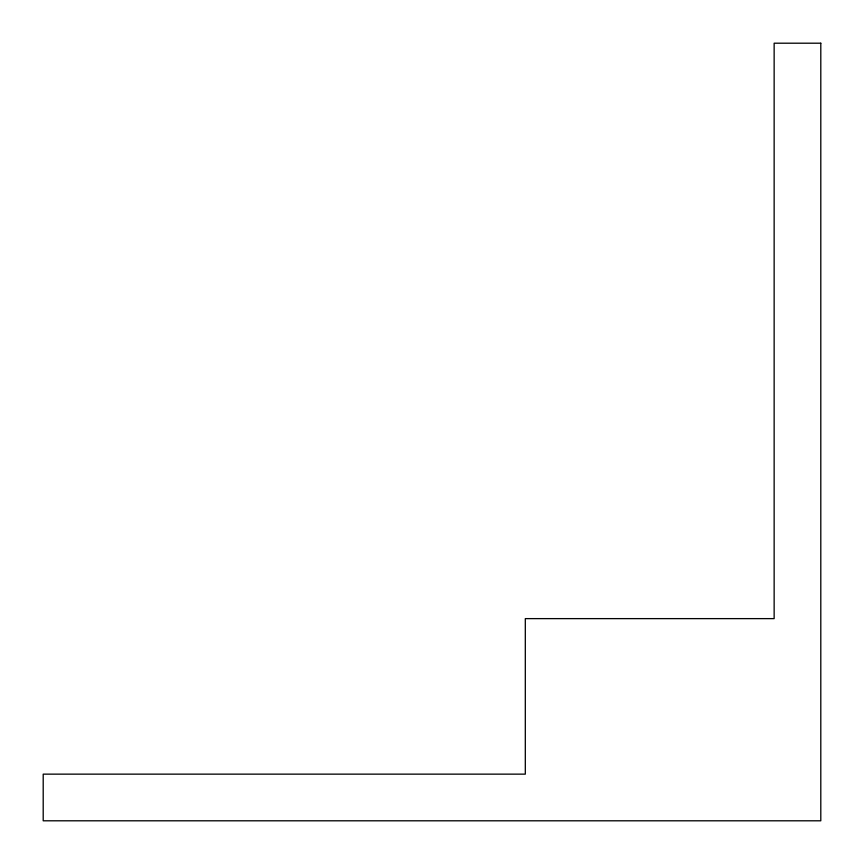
<?xml version="1.0" encoding="UTF-8"?>
<svg xmlns="http://www.w3.org/2000/svg" width="864" height="864" viewBox="0 0 864 864"><rect width="100%" height="100%" fill="white"/><g stroke="black" fill="none" stroke-linecap="round" stroke-linejoin="round"><path stroke-width="1.3" d="M820.8 43.2L774.144 43.2L774.144 618.624L525.312 618.624L525.312 774.144L43.2 774.144L43.2 820.8L820.8 820.8L820.8 43.2"/></g></svg>
